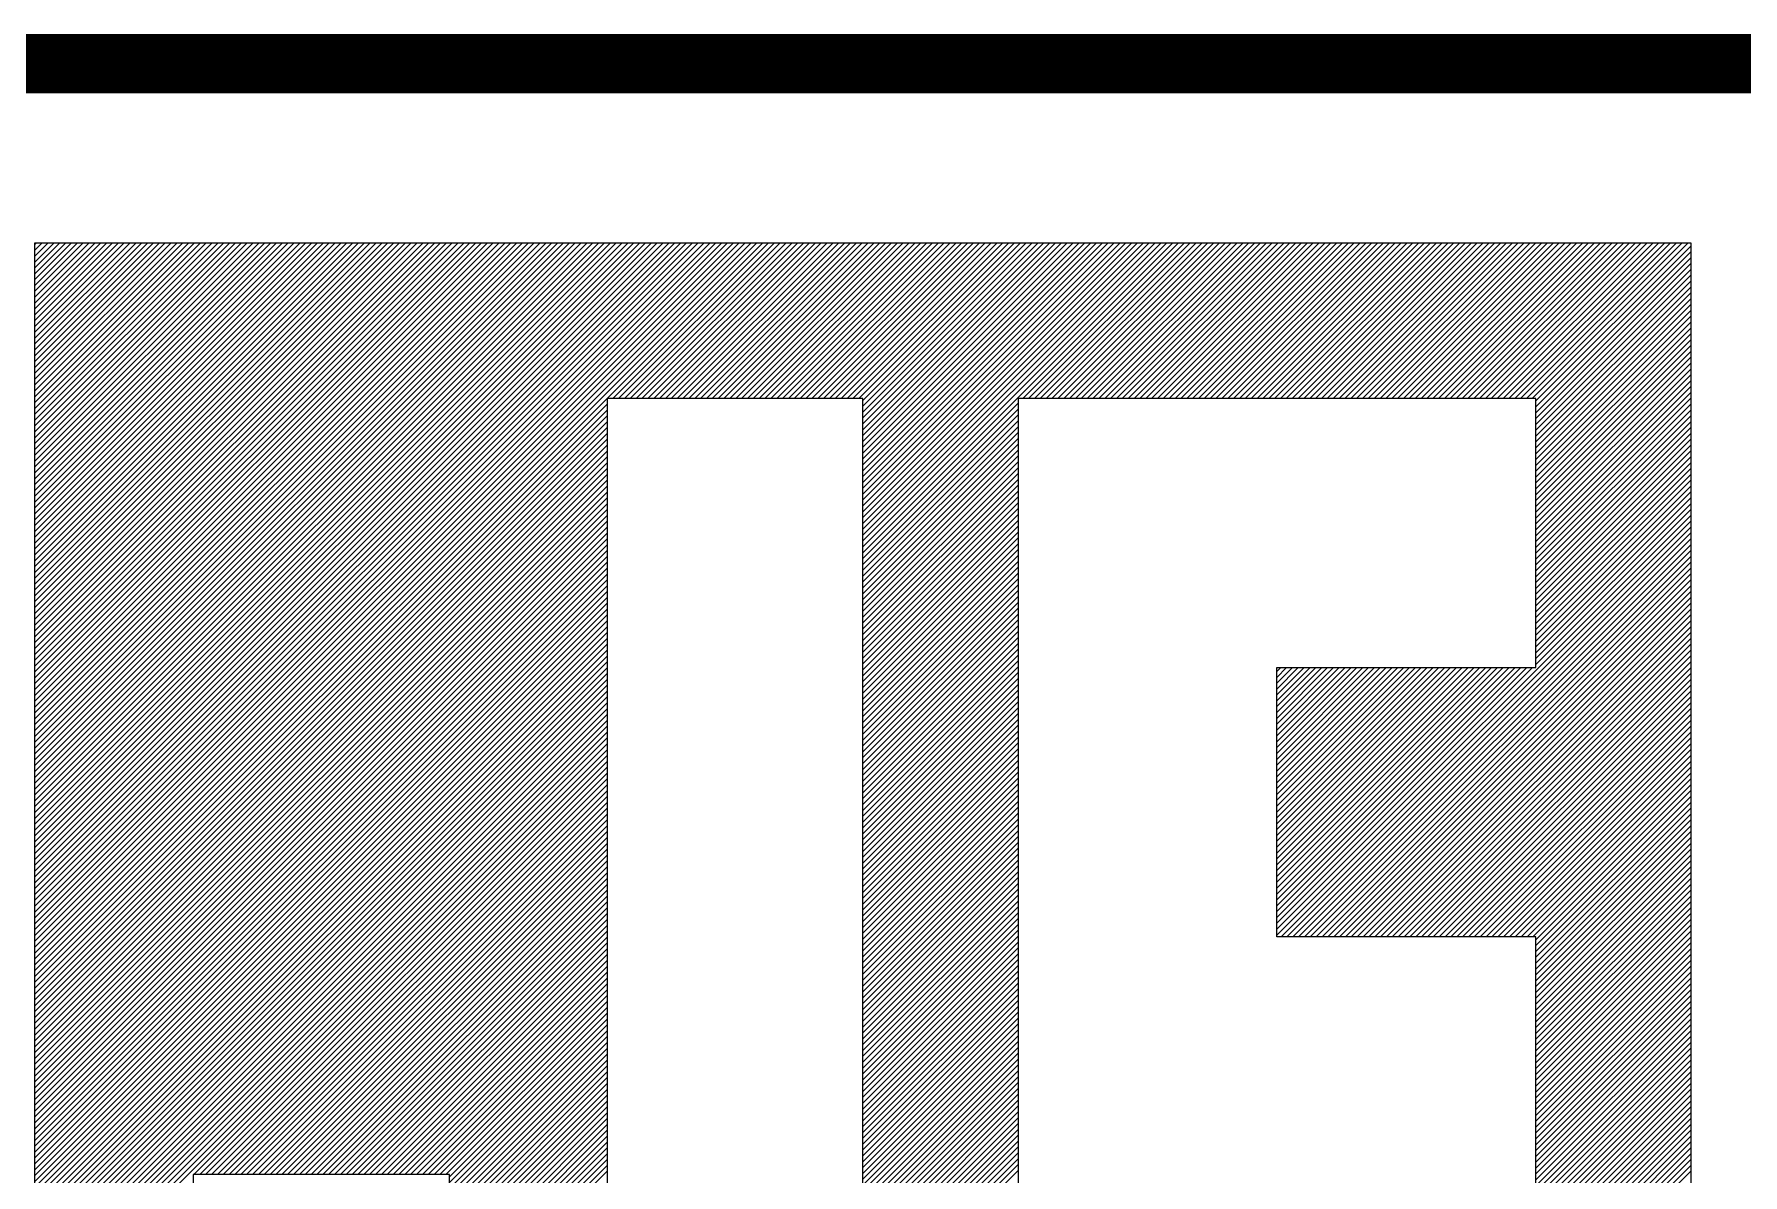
# Model space of a CAD drawing. Header units: inches. Extents: x 0 to 36, y 0 to 24.
# Drawn here: x 29.664 to 30.53, y 3.187 to 3.765 of the extents above; entities that cross this region are included whole.
import ezdxf

# ---------------------------------------------------------------- set-up
doc = ezdxf.new("R2010")
doc.units = ezdxf.units.IN
doc.header["$MEASUREMENT"] = 0
doc.layers.get('0').update_dxf_attribs({"linetype": 'CONTINUOUS'})

msp = doc.modelspace()

# ---------------------------------------------------------------- linework, layer by layer
at = {"color": 5}
for p, q in [((30.50367, 3.6591), (29.66391, 3.6591)), ((29.66391, 3.29006), (30.03294, 3.6591)), ((29.66391, 3.29303), (30.02997, 3.6591)), ((29.66391, 3.296), (30.027, 3.6591)), ((29.66391, 3.29897), (30.02403, 3.6591)), ((29.66391, 3.30194), (30.02107, 3.6591)), ((29.66391, 3.30491), (30.0181, 3.6591)), ((29.66391, 3.30788), (30.01513, 3.6591)), ((29.66391, 3.31085), (30.01216, 3.6591)), ((29.66391, 3.31382), (30.00919, 3.6591)), ((29.66391, 3.31678), (30.00622, 3.6591)), ((29.66391, 3.31975), (30.00325, 3.6591)), ((29.66391, 3.32272), (30.00028, 3.6591)), ((29.66391, 3.32569), (29.99731, 3.6591)), ((29.66391, 3.32866), (29.99434, 3.6591)), ((29.66391, 3.33163), (29.99138, 3.6591)), ((29.66391, 3.3346), (29.98841, 3.6591)), ((29.66391, 3.33757), (29.98544, 3.6591)), ((29.66391, 3.34054), (29.98247, 3.6591)), ((29.66391, 3.34351), (29.9795, 3.6591)), ((29.66391, 3.34647), (29.97653, 3.6591)), ((29.66391, 3.34944), (29.97356, 3.6591)), ((29.66391, 3.35241), (29.97059, 3.6591)), ((29.66391, 3.35538), (29.96762, 3.6591)), ((29.66391, 3.35835), (29.96465, 3.6591)), ((29.66391, 3.36132), (29.96169, 3.6591)), ((29.66391, 3.36429), (29.95872, 3.6591)), ((29.66391, 3.37616), (29.94684, 3.6591)), ((29.66391, 3.37913), (29.94387, 3.6591)), ((29.66391, 3.3821), (29.9409, 3.6591)), ((29.66391, 3.38507), (29.93793, 3.6591)), ((29.66391, 3.38804), (29.93496, 3.6591)), ((29.66391, 3.39101), (29.932, 3.6591)), ((29.66391, 3.39398), (29.92903, 3.6591)), ((29.66391, 3.39695), (29.92606, 3.6591)), ((29.66391, 3.39992), (29.92309, 3.6591)), ((29.66391, 3.40289), (29.92012, 3.6591)), ((29.66391, 3.40585), (29.91715, 3.6591)), ((29.66391, 3.40882), (29.91418, 3.6591)), ((29.66391, 3.41179), (29.91121, 3.6591)), ((29.66391, 3.41476), (29.90824, 3.6591)), ((29.66391, 3.41773), (29.90527, 3.6591)), ((29.66391, 3.4207), (29.90231, 3.6591)), ((29.66391, 3.42367), (29.89934, 3.6591)), ((29.66391, 3.42664), (29.89637, 3.6591)), ((29.66391, 3.42961), (29.8934, 3.6591)), ((29.66391, 3.43258), (29.89043, 3.6591)), ((29.66391, 3.43554), (29.88746, 3.6591)), ((29.66391, 3.43851), (29.88449, 3.6591)), ((29.66391, 3.44148), (29.88152, 3.6591)), ((29.66391, 3.44445), (29.87855, 3.6591)), ((29.66391, 3.44742), (29.87558, 3.6591)), ((29.66391, 3.45039), (29.87262, 3.6591)), ((29.66391, 3.45336), (29.86965, 3.6591)), ((29.66391, 3.45633), (29.86668, 3.6591)), ((29.66391, 3.4593), (29.86371, 3.6591)), ((29.66391, 3.46227), (29.86074, 3.6591)), ((29.66391, 3.46523), (29.85777, 3.6591)), ((29.66391, 3.4682), (29.8548, 3.6591)), ((29.66391, 3.47117), (29.85183, 3.6591)), ((29.66391, 3.47414), (29.84886, 3.6591)), ((29.66391, 3.47711), (29.84589, 3.6591)), ((29.66391, 3.48008), (29.84293, 3.6591)), ((29.66391, 3.48305), (29.83996, 3.6591)), ((29.66391, 3.48602), (29.83699, 3.6591)), ((29.66391, 3.48899), (29.83402, 3.6591)), ((29.66391, 3.49196), (29.83105, 3.6591)), ((29.66391, 3.49492), (29.82808, 3.6591)), ((29.66391, 3.49789), (29.82511, 3.6591)), ((29.66391, 3.50086), (29.82214, 3.6591)), ((29.66391, 3.50383), (29.81917, 3.6591)), ((29.66391, 3.5068), (29.8162, 3.6591)), ((29.66391, 3.50977), (29.81324, 3.6591)), ((29.66391, 3.51274), (29.81027, 3.6591)), ((29.66391, 3.51571), (29.8073, 3.6591)), ((29.66391, 3.51868), (29.80433, 3.6591)), ((29.66391, 3.52165), (29.80136, 3.6591)), ((29.66391, 3.52461), (29.79839, 3.6591)), ((29.66391, 3.52758), (29.79542, 3.6591)), ((29.66391, 3.53055), (29.79245, 3.6591)), ((29.66391, 3.53352), (29.78948, 3.6591)), ((29.66391, 3.53649), (29.78651, 3.6591)), ((29.66391, 3.53946), (29.78355, 3.6591)), ((29.66391, 3.54243), (29.78058, 3.6591)), ((29.66391, 3.5454), (29.77761, 3.6591)), ((29.66391, 3.54837), (29.77464, 3.6591)), ((29.66391, 3.55134), (29.77167, 3.6591)), ((29.66391, 3.5543), (29.7687, 3.6591)), ((29.66391, 3.55727), (29.76573, 3.6591)), ((29.66391, 3.56024), (29.76276, 3.6591)), ((29.66391, 3.56321), (29.75979, 3.6591)), ((29.66391, 3.56618), (29.75682, 3.6591)), ((29.66391, 3.56915), (29.75386, 3.6591)), ((29.66391, 3.57212), (29.75089, 3.6591)), ((29.66391, 3.57509), (29.74792, 3.6591)), ((29.66391, 3.57806), (29.74495, 3.6591)), ((29.66391, 3.58103), (29.74198, 3.6591)), ((29.66391, 3.58399), (29.73901, 3.6591)), ((29.66391, 3.58696), (29.73604, 3.6591)), ((29.66391, 3.58993), (29.73307, 3.6591)), ((29.66391, 3.5929), (29.7301, 3.6591)), ((29.66391, 3.59587), (29.72713, 3.6591)), ((29.66391, 3.59884), (29.72417, 3.6591)), ((29.66391, 3.60181), (29.7212, 3.6591)), ((29.66391, 3.60478), (29.71823, 3.6591)), ((29.66391, 3.60775), (29.71526, 3.6591)), ((29.66391, 3.61072), (29.71229, 3.6591)), ((29.66391, 3.61368), (29.70932, 3.6591)), ((29.66391, 3.61665), (29.70635, 3.6591)), ((29.66391, 3.61962), (29.70338, 3.6591)), ((29.66391, 3.62259), (29.70041, 3.6591)), ((29.66391, 3.62556), (29.69744, 3.6591)), ((29.66391, 3.62853), (29.69448, 3.6591)), ((29.66391, 3.6315), (29.69151, 3.6591)), ((29.66391, 3.63447), (29.68854, 3.6591)), ((29.66391, 3.63744), (29.68557, 3.6591)), ((29.66391, 3.6404), (29.6826, 3.6591)), ((29.66391, 3.64337), (29.67963, 3.6591)), ((29.66391, 3.64634), (29.67666, 3.6591)), ((29.66391, 3.64931), (29.67369, 3.6591)), ((29.66391, 3.65228), (29.67072, 3.6591)), ((29.66391, 3.65525), (29.66775, 3.6591)), ((29.66391, 3.65822), (29.66479, 3.6591)), ((29.66391, 3.36726), (29.95575, 3.6591)), ((29.66391, 3.37023), (29.95278, 3.6591)), ((29.66391, 3.3732), (29.94981, 3.6591)), ((29.66391, 3.6591), (29.66391, 2.81934)), ((29.95706, 3.58024), (30.03591, 3.6591)), ((29.96003, 3.58024), (30.03888, 3.6591)), ((29.96299, 3.58024), (30.04185, 3.6591)), ((29.96596, 3.58024), (30.04482, 3.6591)), ((29.96893, 3.58024), (30.04779, 3.6591)), ((29.9719, 3.58024), (30.05075, 3.6591)), ((29.97487, 3.58024), (30.05372, 3.6591)), ((29.97784, 3.58024), (30.05669, 3.6591)), ((29.98081, 3.58024), (30.05966, 3.6591)), ((29.98378, 3.58024), (30.06263, 3.6591)), ((29.98675, 3.58024), (30.0656, 3.6591)), ((29.98972, 3.58024), (30.06857, 3.6591)), ((29.99268, 3.58024), (30.07154, 3.6591)), ((29.99565, 3.58024), (30.07451, 3.6591)), ((29.99862, 3.58024), (30.07748, 3.6591)), ((30.00159, 3.58024), (30.08044, 3.6591)), ((30.00456, 3.58024), (30.08341, 3.6591)), ((30.00753, 3.58024), (30.08638, 3.6591)), ((30.0105, 3.58024), (30.08935, 3.6591)), ((30.01347, 3.58024), (30.09232, 3.6591)), ((30.01644, 3.58024), (30.09529, 3.6591)), ((30.01941, 3.58024), (30.09826, 3.6591)), ((30.02237, 3.58024), (30.10123, 3.6591)), ((30.02534, 3.58024), (30.1042, 3.6591)), ((30.02831, 3.58024), (30.10717, 3.6591)), ((30.03128, 3.58024), (30.11013, 3.6591)), ((30.03425, 3.58024), (30.1131, 3.6591)), ((30.03722, 3.58024), (30.11607, 3.6591)), ((30.04019, 3.58024), (30.11904, 3.6591)), ((30.04316, 3.58024), (30.12201, 3.6591)), ((30.04613, 3.58024), (30.12498, 3.6591)), ((30.0491, 3.58024), (30.12795, 3.6591)), ((30.05206, 3.58024), (30.13092, 3.6591)), ((30.05503, 3.58024), (30.13389, 3.6591)), ((30.058, 3.58024), (30.13686, 3.6591)), ((30.06097, 3.58024), (30.13982, 3.6591)), ((30.06394, 3.58024), (30.14279, 3.6591)), ((30.06691, 3.58024), (30.14576, 3.6591)), ((30.06988, 3.58024), (30.14873, 3.6591)), ((30.07285, 3.58024), (30.1517, 3.6591)), ((30.07582, 3.58024), (30.15467, 3.6591)), ((30.07879, 3.58024), (30.15764, 3.6591)), ((30.08175, 3.58024), (30.16061, 3.6591)), ((30.08379, 3.50211), (30.24077, 3.6591)), ((30.08379, 3.50508), (30.2378, 3.6591)), ((30.08379, 3.50805), (30.23483, 3.6591)), ((30.08379, 3.51102), (30.23186, 3.6591)), ((30.08379, 3.51399), (30.22889, 3.6591)), ((30.08379, 3.51696), (30.22593, 3.6591)), ((30.08379, 3.51993), (30.22296, 3.6591)), ((30.08379, 3.5229), (30.21999, 3.6591)), ((30.08379, 3.52587), (30.21702, 3.6591)), ((30.08379, 3.52883), (30.21405, 3.6591)), ((30.08379, 3.5318), (30.21108, 3.6591)), ((30.08379, 3.53477), (30.20811, 3.6591)), ((30.08379, 3.53774), (30.20514, 3.6591)), ((30.08379, 3.54071), (30.20217, 3.6591)), ((30.08379, 3.54368), (30.1992, 3.6591)), ((30.08379, 3.54665), (30.19624, 3.6591)), ((30.08379, 3.54962), (30.19327, 3.6591)), ((30.08379, 3.55259), (30.1903, 3.6591)), ((30.08379, 3.55556), (30.18733, 3.6591)), ((30.08379, 3.55852), (30.18436, 3.6591)), ((30.08379, 3.56149), (30.18139, 3.6591)), ((30.08379, 3.56446), (30.17842, 3.6591)), ((30.08379, 3.56743), (30.17545, 3.6591)), ((30.08379, 3.5704), (30.17248, 3.6591)), ((30.08379, 3.57337), (30.16951, 3.6591)), ((30.08379, 3.57634), (30.16655, 3.6591)), ((30.08379, 3.57931), (30.16358, 3.6591)), ((30.16489, 3.58024), (30.24374, 3.6591)), ((30.16786, 3.58024), (30.24671, 3.6591)), ((30.17082, 3.58024), (30.24968, 3.6591)), ((30.17379, 3.58024), (30.25265, 3.6591)), ((30.17676, 3.58024), (30.25562, 3.6591)), ((30.17973, 3.58024), (30.25858, 3.6591)), ((30.1827, 3.58024), (30.26155, 3.6591)), ((30.18567, 3.58024), (30.26452, 3.6591)), ((30.18864, 3.58024), (30.26749, 3.6591)), ((30.19161, 3.58024), (30.27046, 3.6591)), ((30.19458, 3.58024), (30.27343, 3.6591)), ((30.19755, 3.58024), (30.2764, 3.6591)), ((30.20051, 3.58024), (30.27937, 3.6591)), ((30.20348, 3.58024), (30.28234, 3.6591)), ((30.20645, 3.58024), (30.28531, 3.6591)), ((30.20942, 3.58024), (30.28827, 3.6591)), ((30.21239, 3.58024), (30.29124, 3.6591)), ((30.21536, 3.58024), (30.29421, 3.6591)), ((30.21833, 3.58024), (30.29718, 3.6591)), ((30.2213, 3.58024), (30.30015, 3.6591)), ((30.22427, 3.58024), (30.30312, 3.6591)), ((30.22724, 3.58024), (30.30609, 3.6591)), ((30.2302, 3.58024), (30.30906, 3.6591)), ((30.23317, 3.58024), (30.31203, 3.6591)), ((30.23614, 3.58024), (30.315, 3.6591)), ((30.23911, 3.58024), (30.31796, 3.6591)), ((30.24208, 3.58024), (30.32093, 3.6591)), ((30.24505, 3.58024), (30.3239, 3.6591)), ((30.24802, 3.58024), (30.32687, 3.6591)), ((30.25099, 3.58024), (30.32984, 3.6591)), ((30.25396, 3.58024), (30.33281, 3.6591)), ((30.25693, 3.58024), (30.33578, 3.6591)), ((30.25989, 3.58024), (30.33875, 3.6591)), ((30.26286, 3.58024), (30.34172, 3.6591)), ((30.26583, 3.58024), (30.34469, 3.6591)), ((30.2688, 3.58024), (30.34765, 3.6591)), ((30.27177, 3.58024), (30.35062, 3.6591)), ((30.27474, 3.58024), (30.35359, 3.6591)), ((30.27771, 3.58024), (30.35656, 3.6591)), ((30.28068, 3.58024), (30.35953, 3.6591)), ((30.28365, 3.58024), (30.3625, 3.6591)), ((30.28662, 3.58024), (30.36547, 3.6591)), ((30.28958, 3.58024), (30.36844, 3.6591)), ((30.29255, 3.58024), (30.37141, 3.6591)), ((30.29552, 3.58024), (30.37438, 3.6591)), ((30.29849, 3.58024), (30.37734, 3.6591)), ((30.30146, 3.58024), (30.38031, 3.6591)), ((30.30443, 3.58024), (30.38328, 3.6591)), ((30.3074, 3.58024), (30.38625, 3.6591)), ((30.31037, 3.58024), (30.38922, 3.6591)), ((30.31334, 3.58024), (30.39219, 3.6591)), ((30.31631, 3.58024), (30.39516, 3.6591)), ((30.31927, 3.58024), (30.39813, 3.6591)), ((30.32224, 3.58024), (30.4011, 3.6591)), ((30.32521, 3.58024), (30.40407, 3.6591)), ((30.32818, 3.58024), (30.40703, 3.6591)), ((30.33115, 3.58024), (30.41, 3.6591)), ((30.33412, 3.58024), (30.41297, 3.6591)), ((30.33709, 3.58024), (30.41594, 3.6591)), ((30.34006, 3.58024), (30.41891, 3.6591)), ((30.34303, 3.58024), (30.42188, 3.6591)), ((30.346, 3.58024), (30.42485, 3.6591)), ((30.34896, 3.58024), (30.42782, 3.6591)), ((30.35193, 3.58024), (30.43079, 3.6591)), ((30.3549, 3.58024), (30.43376, 3.6591)), ((30.35787, 3.58024), (30.43672, 3.6591)), ((30.36084, 3.58024), (30.43969, 3.6591)), ((30.36381, 3.58024), (30.44266, 3.6591)), ((30.36678, 3.58024), (30.44563, 3.6591)), ((30.36975, 3.58024), (30.4486, 3.6591)), ((30.37272, 3.58024), (30.45157, 3.6591)), ((30.37569, 3.58024), (30.45454, 3.6591)), ((30.37865, 3.58024), (30.45751, 3.6591)), ((30.38162, 3.58024), (30.46048, 3.6591)), ((30.38459, 3.58024), (30.46345, 3.6591)), ((30.38756, 3.58024), (30.46641, 3.6591)), ((30.39053, 3.58024), (30.46938, 3.6591)), ((30.3935, 3.58024), (30.47235, 3.6591)), ((30.39647, 3.58024), (30.47532, 3.6591)), ((30.39944, 3.58024), (30.47829, 3.6591)), ((30.40241, 3.58024), (30.48126, 3.6591)), ((30.40538, 3.58024), (30.48423, 3.6591)), ((30.40834, 3.58024), (30.4872, 3.6591)), ((30.41131, 3.58024), (30.49017, 3.6591)), ((30.41428, 3.58024), (30.49314, 3.6591)), ((30.41725, 3.58024), (30.4961, 3.6591)), ((30.42022, 3.58024), (30.49907, 3.6591)), ((30.42319, 3.58024), (30.50204, 3.6591)), ((30.42494, 3.57902), (30.50367, 3.65775)), ((30.50367, 2.81934), (30.50367, 3.6591)), ((30.42494, 3.57606), (30.50367, 3.65478)), ((30.42494, 3.57309), (30.50367, 3.65181)), ((30.42494, 3.57012), (30.50367, 3.64884)), ((30.42494, 3.56715), (30.50367, 3.64588)), ((30.42494, 3.56418), (30.50367, 3.64291)), ((30.42494, 3.56121), (30.50367, 3.63994)), ((30.42494, 3.55824), (30.50367, 3.63697)), ((30.42494, 3.55527), (30.50367, 3.634)), ((30.42494, 3.5523), (30.50367, 3.63103)), ((30.42494, 3.54933), (30.50367, 3.62806)), ((30.42494, 3.54637), (30.50367, 3.62509)), ((30.42494, 3.5434), (30.50367, 3.62212)), ((30.42494, 3.54043), (30.50367, 3.61916)), ((30.42494, 3.53746), (30.50367, 3.61619)), ((30.42494, 3.53449), (30.50367, 3.61322)), ((30.42494, 3.53152), (30.50367, 3.61025)), ((30.42494, 3.52855), (30.50367, 3.60728)), ((30.42494, 3.52558), (30.50367, 3.60431)), ((30.42494, 3.52261), (30.50367, 3.60134)), ((30.42494, 3.51964), (30.50367, 3.59837)), ((30.42494, 3.51668), (30.50367, 3.5954)), ((30.42494, 3.51371), (30.50367, 3.59243)), ((30.42494, 3.51074), (30.50367, 3.58947)), ((30.42494, 3.50777), (30.50367, 3.5865)), ((29.66391, 3.28709), (29.95422, 3.5774)), ((29.95422, 3.58024), (29.95422, 3.05691)), ((30.08379, 3.58024), (29.95422, 3.58024)), ((30.08379, 3.05691), (30.08379, 3.58024)), ((30.08379, 3.49914), (30.16251, 3.57787)), ((30.16251, 3.58024), (30.16251, 2.89819)), ((30.42494, 3.58024), (30.16251, 3.58024)), ((30.42494, 3.5048), (30.50367, 3.58353)), ((30.42494, 3.50183), (30.50367, 3.58056)), ((30.42494, 3.44382), (30.42494, 3.58024)), ((30.42494, 3.49886), (30.50367, 3.57759)), ((29.66391, 3.28413), (29.95422, 3.57443)), ((29.66391, 3.28116), (29.95422, 3.57146)), ((29.66391, 3.27819), (29.95422, 3.56849)), ((30.08379, 3.49618), (30.16251, 3.5749)), ((30.08379, 3.49321), (30.16251, 3.57193)), ((30.08379, 3.49024), (30.16251, 3.56896)), ((30.42494, 3.49589), (30.50367, 3.57462)), ((30.42494, 3.49292), (30.50367, 3.57165)), ((30.42494, 3.48995), (30.50367, 3.56868)), ((29.66391, 3.27522), (29.95422, 3.56553)), ((29.66391, 3.27225), (29.95422, 3.56256)), ((30.08379, 3.48727), (30.16251, 3.566)), ((30.08379, 3.4843), (30.16251, 3.56303)), ((30.08379, 3.48133), (30.16251, 3.56006)), ((30.42494, 3.48699), (30.50367, 3.56571)), ((30.42494, 3.48402), (30.50367, 3.56274)), ((30.42494, 3.48105), (30.50367, 3.55978)), ((29.66391, 3.26928), (29.95422, 3.55959)), ((29.66391, 3.26631), (29.95422, 3.55662)), ((29.66391, 3.26334), (29.95422, 3.55365)), ((30.08379, 3.47836), (30.16251, 3.55709)), ((30.08379, 3.47539), (30.16251, 3.55412)), ((30.08379, 3.47242), (30.16251, 3.55115)), ((30.42494, 3.47808), (30.50367, 3.55681)), ((30.42494, 3.47511), (30.50367, 3.55384)), ((29.66391, 3.26037), (29.95422, 3.55068)), ((29.66391, 3.2574), (29.95422, 3.54771)), ((29.66391, 3.25444), (29.95422, 3.54474)), ((30.08379, 3.46945), (30.16251, 3.54818)), ((30.08379, 3.46649), (30.16251, 3.54521)), ((30.42494, 3.47214), (30.50367, 3.55087)), ((30.42494, 3.46917), (30.50367, 3.5479)), ((30.42494, 3.4662), (30.50367, 3.54493)), ((29.66391, 3.25147), (29.95422, 3.54177)), ((29.66391, 3.2485), (29.95422, 3.5388)), ((29.66391, 3.24553), (29.95422, 3.53584)), ((30.08379, 3.46352), (30.16251, 3.54224)), ((30.08379, 3.46055), (30.16251, 3.53927)), ((30.08379, 3.45758), (30.16251, 3.53631)), ((30.42494, 3.46323), (30.50367, 3.54196)), ((30.42494, 3.46026), (30.50367, 3.53899)), ((30.42494, 3.4573), (30.50367, 3.53602)), ((29.66391, 3.24256), (29.95422, 3.53287)), ((29.66391, 3.23959), (29.95422, 3.5299)), ((29.66391, 3.23662), (29.95422, 3.52693)), ((30.08379, 3.45461), (30.16251, 3.53334)), ((30.08379, 3.45164), (30.16251, 3.53037)), ((30.08379, 3.44867), (30.16251, 3.5274)), ((30.42494, 3.45433), (30.50367, 3.53305)), ((30.42494, 3.45136), (30.50367, 3.53009)), ((30.42494, 3.44839), (30.50367, 3.52712)), ((29.66391, 3.23365), (29.95422, 3.52396)), ((29.66391, 3.23068), (29.95422, 3.52099)), ((29.66391, 3.22771), (29.95422, 3.51802)), ((30.08379, 3.4457), (30.16251, 3.52443)), ((30.08379, 3.44273), (30.16251, 3.52146)), ((30.08379, 3.43976), (30.16251, 3.51849)), ((30.29373, 3.31124), (30.50367, 3.52118)), ((30.29373, 3.30827), (30.50367, 3.51821)), ((30.42494, 3.44542), (30.50367, 3.52415)), ((29.66391, 3.22475), (29.95422, 3.51505)), ((29.66391, 3.22178), (29.95422, 3.51208)), ((29.66391, 3.21881), (29.95422, 3.50911)), ((30.08379, 3.4368), (30.16251, 3.51552)), ((30.08379, 3.43383), (30.16251, 3.51255)), ((30.08379, 3.43086), (30.16251, 3.50958)), ((30.29582, 3.3074), (30.50367, 3.51524)), ((30.29879, 3.3074), (30.50367, 3.51227)), ((30.30176, 3.3074), (30.50367, 3.5093)), ((29.66391, 3.21584), (29.95422, 3.50615)), ((29.66391, 3.21287), (29.95422, 3.50318)), ((29.66391, 3.2099), (29.95422, 3.50021)), ((30.08379, 3.42789), (30.16251, 3.50662)), ((30.08379, 3.42492), (30.16251, 3.50365)), ((30.08379, 3.42195), (30.16251, 3.50068)), ((30.30473, 3.3074), (30.50367, 3.50633)), ((30.3077, 3.3074), (30.50367, 3.50336)), ((30.31067, 3.3074), (30.50367, 3.5004)), ((29.66391, 3.20693), (29.95422, 3.49724)), ((29.66391, 3.20396), (29.95422, 3.49427)), ((29.66391, 3.20099), (29.95422, 3.4913)), ((30.08379, 3.41898), (30.16251, 3.49771)), ((30.08379, 3.41601), (30.16251, 3.49474)), ((30.08379, 3.41304), (30.16251, 3.49177)), ((30.31364, 3.3074), (30.50367, 3.49743)), ((30.31661, 3.3074), (30.50367, 3.49446)), ((30.31958, 3.3074), (30.50367, 3.49149)), ((29.66391, 3.19802), (29.95422, 3.48833)), ((29.66391, 3.19506), (29.95422, 3.48536)), ((29.66391, 3.19209), (29.95422, 3.48239)), ((30.08379, 3.41007), (30.16251, 3.4888)), ((30.08379, 3.40711), (30.16251, 3.48583)), ((30.08379, 3.40414), (30.16251, 3.48286)), ((30.32254, 3.3074), (30.50367, 3.48852)), ((30.32551, 3.3074), (30.50367, 3.48555)), ((30.32848, 3.3074), (30.50367, 3.48258)), ((29.66391, 3.18912), (29.95422, 3.47942)), ((29.66391, 3.18615), (29.95422, 3.47646)), ((29.66391, 3.18318), (29.95422, 3.47349)), ((30.08379, 3.40117), (30.16251, 3.47989)), ((30.08379, 3.3982), (30.16251, 3.47693)), ((30.08379, 3.39523), (30.16251, 3.47396)), ((30.33145, 3.3074), (30.50367, 3.47961)), ((30.33442, 3.3074), (30.50367, 3.47664)), ((30.33739, 3.3074), (30.50367, 3.47367)), ((29.66391, 3.18021), (29.95422, 3.47052)), ((29.66391, 3.17724), (29.95422, 3.46755)), ((29.66391, 3.17427), (29.95422, 3.46458)), ((30.08379, 3.39226), (30.16251, 3.47099)), ((30.08379, 3.38929), (30.16251, 3.46802)), ((30.08379, 3.38632), (30.16251, 3.46505)), ((30.34036, 3.3074), (30.50367, 3.47071)), ((30.34333, 3.3074), (30.50367, 3.46774)), ((30.3463, 3.3074), (30.50367, 3.46477)), ((29.66391, 3.1713), (29.95422, 3.46161)), ((29.66391, 3.16833), (29.95422, 3.45864)), ((30.08379, 3.38335), (30.16251, 3.46208)), ((30.08379, 3.38038), (30.16251, 3.45911)), ((30.08379, 3.37742), (30.16251, 3.45614)), ((30.34927, 3.3074), (30.50367, 3.4618)), ((30.35223, 3.3074), (30.50367, 3.45883)), ((30.3552, 3.3074), (30.50367, 3.45586)), ((29.66391, 3.16537), (29.95422, 3.45567)), ((29.66391, 3.1624), (29.95422, 3.4527)), ((29.66391, 3.15943), (29.95422, 3.44973)), ((30.08379, 3.37445), (30.16251, 3.45317)), ((30.08379, 3.37148), (30.16251, 3.4502)), ((30.08379, 3.36851), (30.16251, 3.44724)), ((30.35817, 3.3074), (30.50367, 3.45289)), ((30.36114, 3.3074), (30.50367, 3.44992)), ((29.66391, 3.15646), (29.95422, 3.44677)), ((29.66391, 3.15349), (29.95422, 3.4438)), ((29.66391, 3.15052), (29.95422, 3.44083)), ((30.08379, 3.36554), (30.16251, 3.44427)), ((30.08379, 3.36257), (30.16251, 3.4413)), ((30.29373, 3.3074), (30.29373, 3.44382)), ((30.29373, 3.31421), (30.42334, 3.44382)), ((30.29373, 3.31718), (30.42037, 3.44382)), ((30.29373, 3.32015), (30.4174, 3.44382)), ((30.29373, 3.32311), (30.41443, 3.44382)), ((30.29373, 3.32608), (30.41146, 3.44382)), ((30.29373, 3.32905), (30.40849, 3.44382)), ((30.29373, 3.33202), (30.40552, 3.44382)), ((30.29373, 3.33499), (30.40255, 3.44382)), ((30.29373, 3.33796), (30.39958, 3.44382)), ((30.29373, 3.34093), (30.39661, 3.44382)), ((30.29373, 3.3439), (30.39365, 3.44382)), ((30.29373, 3.34687), (30.39068, 3.44382)), ((30.29373, 3.34984), (30.38771, 3.44382)), ((30.29373, 3.3528), (30.38474, 3.44382)), ((30.29373, 3.35577), (30.38177, 3.44382)), ((30.29373, 3.35874), (30.3788, 3.44382)), ((30.29373, 3.36171), (30.37583, 3.44382)), ((30.29373, 3.36468), (30.37286, 3.44382)), ((30.29373, 3.36765), (30.36989, 3.44382)), ((30.29373, 3.37062), (30.36692, 3.44382)), ((30.29373, 3.37359), (30.36396, 3.44382)), ((30.29373, 3.37656), (30.36099, 3.44382)), ((30.29373, 3.37953), (30.35802, 3.44382)), ((30.29373, 3.38249), (30.35505, 3.44382)), ((30.29373, 3.38546), (30.35208, 3.44382)), ((30.29373, 3.38843), (30.34911, 3.44382)), ((30.29373, 3.3914), (30.34614, 3.44382)), ((30.29373, 3.39437), (30.34317, 3.44382)), ((30.29373, 3.39734), (30.3402, 3.44382)), ((30.29373, 3.40031), (30.33723, 3.44382)), ((30.29373, 3.40328), (30.33427, 3.44382)), ((30.29373, 3.40625), (30.3313, 3.44382)), ((30.29373, 3.40922), (30.32833, 3.44382)), ((30.29373, 3.41218), (30.32536, 3.44382)), ((30.29373, 3.44382), (30.42494, 3.44382)), ((30.29373, 3.41515), (30.32239, 3.44382)), ((30.29373, 3.41812), (30.31942, 3.44382)), ((30.29373, 3.42109), (30.31645, 3.44382)), ((30.29373, 3.42406), (30.31348, 3.44382)), ((30.29373, 3.42703), (30.31051, 3.44382)), ((30.29373, 3.43), (30.30754, 3.44382)), ((30.29373, 3.43297), (30.30458, 3.44382)), ((30.29373, 3.43594), (30.30161, 3.44382)), ((30.29373, 3.43891), (30.29864, 3.44382)), ((30.29373, 3.44187), (30.29567, 3.44382)), ((30.36411, 3.3074), (30.50367, 3.44695)), ((30.36708, 3.3074), (30.50367, 3.44398)), ((30.37005, 3.3074), (30.50367, 3.44102)), ((29.66391, 3.14755), (29.95422, 3.43786)), ((29.66391, 3.14458), (29.95422, 3.43489)), ((29.66391, 3.14161), (29.95422, 3.43192)), ((30.08379, 3.3596), (30.16251, 3.43833)), ((30.08379, 3.35663), (30.16251, 3.43536)), ((30.08379, 3.35366), (30.16251, 3.43239)), ((30.37302, 3.3074), (30.50367, 3.43805)), ((30.37599, 3.3074), (30.50367, 3.43508)), ((30.37896, 3.3074), (30.50367, 3.43211)), ((29.66391, 3.13864), (29.95422, 3.42895)), ((29.66391, 3.13568), (29.95422, 3.42598)), ((29.66391, 3.13271), (29.95422, 3.42301)), ((30.08379, 3.35069), (30.16251, 3.42942)), ((30.08379, 3.34773), (30.16251, 3.42645)), ((30.08379, 3.34476), (30.16251, 3.42348)), ((30.38192, 3.3074), (30.50367, 3.42914)), ((30.38489, 3.3074), (30.50367, 3.42617)), ((30.38786, 3.3074), (30.50367, 3.4232)), ((29.66391, 3.12974), (29.95422, 3.42005)), ((29.66391, 3.12677), (29.95422, 3.41708)), ((29.66391, 3.1238), (29.95422, 3.41411)), ((30.08379, 3.34179), (30.16251, 3.42051)), ((30.08379, 3.33882), (30.16251, 3.41755)), ((30.08379, 3.33585), (30.16251, 3.41458)), ((30.39083, 3.3074), (30.50367, 3.42023)), ((30.3938, 3.3074), (30.50367, 3.41726)), ((30.39677, 3.3074), (30.50367, 3.41429)), ((29.66391, 3.12083), (29.95422, 3.41114)), ((29.66391, 3.11786), (29.95422, 3.40817)), ((29.66391, 3.11489), (29.95422, 3.4052)), ((30.08379, 3.33288), (30.16251, 3.41161)), ((30.08379, 3.32991), (30.16251, 3.40864)), ((30.08379, 3.32694), (30.16251, 3.40567)), ((30.39974, 3.3074), (30.50367, 3.41133)), ((30.40271, 3.3074), (30.50367, 3.40836)), ((30.40568, 3.3074), (30.50367, 3.40539)), ((29.66391, 3.11192), (29.95422, 3.40223)), ((29.66391, 3.10895), (29.95422, 3.39926)), ((29.74478, 3.18686), (29.95422, 3.39629)), ((30.08379, 3.32397), (30.16251, 3.4027)), ((30.08379, 3.321), (30.16251, 3.39973)), ((30.08379, 3.31804), (30.16251, 3.39676)), ((30.40865, 3.3074), (30.50367, 3.40242)), ((30.41161, 3.3074), (30.50367, 3.39945)), ((30.41458, 3.3074), (30.50367, 3.39648)), ((29.74775, 3.18686), (29.95422, 3.39332)), ((29.75072, 3.18686), (29.95422, 3.39036)), ((29.75369, 3.18686), (29.95422, 3.38739)), ((30.08379, 3.31507), (30.16251, 3.39379)), ((30.08379, 3.3121), (30.16251, 3.39082)), ((30.08379, 3.30913), (30.16251, 3.38786)), ((30.41755, 3.3074), (30.50367, 3.39351)), ((30.42052, 3.3074), (30.50367, 3.39054)), ((30.42349, 3.3074), (30.50367, 3.38757)), ((29.75666, 3.18686), (29.95422, 3.38442)), ((29.75963, 3.18686), (29.95422, 3.38145)), ((29.76259, 3.18686), (29.95422, 3.37848)), ((30.08379, 3.30616), (30.16251, 3.38489)), ((30.08379, 3.30319), (30.16251, 3.38192)), ((30.08379, 3.30022), (30.16251, 3.37895)), ((30.42494, 3.30588), (30.50367, 3.3846)), ((30.42494, 3.30291), (30.50367, 3.38164)), ((30.42494, 3.29994), (30.50367, 3.37867)), ((29.76556, 3.18686), (29.95422, 3.37551)), ((29.76853, 3.18686), (29.95422, 3.37254)), ((29.7715, 3.18686), (29.95422, 3.36957)), ((30.08379, 3.29725), (30.16251, 3.37598)), ((30.08379, 3.29428), (30.16251, 3.37301)), ((30.08379, 3.29131), (30.16251, 3.37004)), ((30.42494, 3.29697), (30.50367, 3.3757)), ((30.42494, 3.294), (30.50367, 3.37273)), ((30.42494, 3.29103), (30.50367, 3.36976)), ((29.77447, 3.18686), (29.95422, 3.3666)), ((29.77744, 3.18686), (29.95422, 3.36363)), ((29.78041, 3.18686), (29.95422, 3.36067)), ((30.08379, 3.28835), (30.16251, 3.36707)), ((30.08379, 3.28538), (30.16251, 3.3641)), ((30.08379, 3.28241), (30.16251, 3.36113)), ((30.42494, 3.28806), (30.50367, 3.36679)), ((30.42494, 3.28509), (30.50367, 3.36382)), ((30.42494, 3.28212), (30.50367, 3.36085)), ((29.78338, 3.18686), (29.95422, 3.3577)), ((29.78635, 3.18686), (29.95422, 3.35473)), ((30.08379, 3.27944), (30.16251, 3.35817)), ((30.08379, 3.27647), (30.16251, 3.3552)), ((30.08379, 3.2735), (30.16251, 3.35223)), ((30.42494, 3.27916), (30.50367, 3.35788)), ((30.42494, 3.27619), (30.50367, 3.35491)), ((30.42494, 3.27322), (30.50367, 3.35195)), ((29.78932, 3.18686), (29.95422, 3.35176)), ((29.79228, 3.18686), (29.95422, 3.34879)), ((29.79525, 3.18686), (29.95422, 3.34582)), ((30.08379, 3.27053), (30.16251, 3.34926)), ((30.08379, 3.26756), (30.16251, 3.34629)), ((30.08379, 3.26459), (30.16251, 3.34332)), ((30.42494, 3.27025), (30.50367, 3.34898)), ((30.42494, 3.26728), (30.50367, 3.34601)), ((29.79822, 3.18686), (29.95422, 3.34285)), ((29.80119, 3.18686), (29.95422, 3.33988)), ((29.80416, 3.18686), (29.95422, 3.33691)), ((30.08379, 3.26162), (30.16251, 3.34035)), ((30.08379, 3.25866), (30.16251, 3.33738)), ((30.42494, 3.26431), (30.50367, 3.34304)), ((30.42494, 3.26134), (30.50367, 3.34007)), ((30.42494, 3.25837), (30.50367, 3.3371)), ((29.80713, 3.18686), (29.95422, 3.33394)), ((29.8101, 3.18686), (29.95422, 3.33098)), ((29.81307, 3.18686), (29.95422, 3.32801)), ((30.08379, 3.25569), (30.16251, 3.33441)), ((30.08379, 3.25272), (30.16251, 3.33144)), ((30.08379, 3.24975), (30.16251, 3.32848)), ((30.42494, 3.2554), (30.50367, 3.33413)), ((30.42494, 3.25244), (30.50367, 3.33116)), ((30.42494, 3.24947), (30.50367, 3.32819)), ((29.81604, 3.18686), (29.95422, 3.32504)), ((29.81901, 3.18686), (29.95422, 3.32207)), ((29.82197, 3.18686), (29.95422, 3.3191)), ((30.08379, 3.24678), (30.16251, 3.32551)), ((30.08379, 3.24381), (30.16251, 3.32254)), ((30.08379, 3.24084), (30.16251, 3.31957)), ((30.42494, 3.2465), (30.50367, 3.32522)), ((30.42494, 3.24353), (30.50367, 3.32226)), ((30.42494, 3.24056), (30.50367, 3.31929)), ((29.82494, 3.18686), (29.95422, 3.31613)), ((29.82791, 3.18686), (29.95422, 3.31316)), ((29.83088, 3.18686), (29.95422, 3.31019)), ((30.08379, 3.23787), (30.16251, 3.3166)), ((30.08379, 3.2349), (30.16251, 3.31363)), ((30.08379, 3.23193), (30.16251, 3.31066)), ((30.42494, 3.23759), (30.50367, 3.31632)), ((30.42494, 3.23462), (30.50367, 3.31335)), ((30.42494, 3.23165), (30.50367, 3.31038)), ((29.83385, 3.18686), (29.95422, 3.30722)), ((29.83682, 3.18686), (29.95422, 3.30425)), ((29.83979, 3.18686), (29.95422, 3.30129)), ((30.08379, 3.22897), (30.16251, 3.30769)), ((30.08379, 3.226), (30.16251, 3.30472)), ((30.08379, 3.22303), (30.16251, 3.30175)), ((30.42494, 3.3074), (30.29373, 3.3074)), ((30.42494, 3.22868), (30.50367, 3.30741)), ((30.42494, 3.17094), (30.42494, 3.3074)), ((30.42494, 3.22571), (30.50367, 3.30444)), ((30.42494, 3.22275), (30.50367, 3.30147)), ((29.84276, 3.18686), (29.95422, 3.29832)), ((29.84573, 3.18686), (29.95422, 3.29535)), ((29.8487, 3.18686), (29.95422, 3.29238)), ((30.08379, 3.22006), (30.16251, 3.29879)), ((30.08379, 3.21709), (30.16251, 3.29582)), ((30.08379, 3.21412), (30.16251, 3.29285)), ((30.42494, 3.21978), (30.50367, 3.2985)), ((30.42494, 3.21681), (30.50367, 3.29553)), ((30.42494, 3.21384), (30.50367, 3.29257)), ((29.85166, 3.18686), (29.95422, 3.28941)), ((29.85463, 3.18686), (29.95422, 3.28644)), ((29.8576, 3.18686), (29.95422, 3.28347)), ((30.08379, 3.21115), (30.16251, 3.28988)), ((30.08379, 3.20818), (30.16251, 3.28691)), ((30.08379, 3.20521), (30.16251, 3.28394)), ((30.42494, 3.21087), (30.50367, 3.2896)), ((30.42494, 3.2079), (30.50367, 3.28663)), ((30.42494, 3.20493), (30.50367, 3.28366)), ((29.86057, 3.18686), (29.95422, 3.2805)), ((29.86354, 3.18686), (29.95422, 3.27753)), ((29.86651, 3.18686), (29.95422, 3.27456)), ((30.08379, 3.20224), (30.16251, 3.28097)), ((30.08379, 3.19928), (30.16251, 3.278)), ((30.08379, 3.19631), (30.16251, 3.27503)), ((30.42494, 3.20196), (30.50367, 3.28069)), ((30.42494, 3.19899), (30.50367, 3.27772)), ((30.42494, 3.19602), (30.50367, 3.27475)), ((29.86948, 3.18686), (29.95422, 3.2716)), ((29.87245, 3.18686), (29.95422, 3.26863)), ((29.87428, 3.18572), (29.95422, 3.26566)), ((30.08379, 3.19334), (30.16251, 3.27206)), ((30.08379, 3.19037), (30.16251, 3.2691)), ((30.08379, 3.1874), (30.16251, 3.26613)), ((30.42494, 3.19306), (30.50367, 3.27178)), ((30.42494, 3.19009), (30.50367, 3.26881)), ((30.42494, 3.18712), (30.50367, 3.26584)), ((29.87428, 3.18275), (29.95422, 3.26269)), ((29.87428, 3.17978), (29.95422, 3.25972)), ((29.87428, 3.17681), (29.95422, 3.25675)), ((30.08379, 3.18443), (30.16251, 3.26316)), ((30.08379, 3.18146), (30.16251, 3.26019)), ((30.08379, 3.17849), (30.16251, 3.25722)), ((30.42494, 3.18415), (30.50367, 3.26288)), ((30.42494, 3.18118), (30.50367, 3.25991)), ((30.42494, 3.17821), (30.50367, 3.25694)), ((29.87428, 3.17384), (29.95422, 3.25378)), ((29.87428, 3.17087), (29.95422, 3.25081)), ((30.08379, 3.17552), (30.16251, 3.25425)), ((30.08379, 3.17255), (30.16251, 3.25128)), ((30.08379, 3.16959), (30.16251, 3.24831)), ((30.29373, 3.03809), (30.50367, 3.24803)), ((30.42494, 3.17524), (30.50367, 3.25397)), ((30.42494, 3.17227), (30.50367, 3.251)), ((29.87428, 3.16791), (29.95422, 3.24784)), ((29.87428, 3.16494), (29.95422, 3.24487)), ((29.87428, 3.16197), (29.95422, 3.24191)), ((30.08379, 3.16662), (30.16251, 3.24534)), ((30.08379, 3.16365), (30.16251, 3.24238)), ((30.08379, 3.16068), (30.16251, 3.23941)), ((30.29373, 3.03512), (30.50367, 3.24506)), ((30.29609, 3.03452), (30.50367, 3.24209)), ((29.87428, 3.159), (29.95422, 3.23894)), ((29.87428, 3.15603), (29.95422, 3.23597)), ((29.87428, 3.15306), (29.95422, 3.233)), ((30.08379, 3.15771), (30.16251, 3.23644)), ((30.08379, 3.15474), (30.16251, 3.23347)), ((30.29906, 3.03452), (30.50367, 3.23912)), ((30.30203, 3.03452), (30.50367, 3.23615)), ((30.305, 3.03452), (30.50367, 3.23319)), ((29.87428, 3.15009), (29.95422, 3.23003)), ((29.87428, 3.14712), (29.95422, 3.22706)), ((29.87428, 3.14415), (29.95422, 3.22409)), ((30.08379, 3.15177), (30.16251, 3.2305)), ((30.08379, 3.1488), (30.16251, 3.22753)), ((30.08379, 3.14583), (30.16251, 3.22456)), ((30.30797, 3.03452), (30.50367, 3.23022)), ((30.31094, 3.03452), (30.50367, 3.22725)), ((30.31391, 3.03452), (30.50367, 3.22428)), ((29.87428, 3.14118), (29.95422, 3.22112)), ((29.87428, 3.13822), (29.95422, 3.21815)), ((29.87428, 3.13525), (29.95422, 3.21518)), ((30.08379, 3.14286), (30.16251, 3.22159)), ((30.08379, 3.1399), (30.16251, 3.21862)), ((30.08379, 3.13693), (30.16251, 3.21565)), ((30.31687, 3.03452), (30.50367, 3.22131)), ((30.31984, 3.03452), (30.50367, 3.21834)), ((30.32281, 3.03452), (30.50367, 3.21537)), ((29.87428, 3.13228), (29.95422, 3.21222)), ((29.87428, 3.12931), (29.95422, 3.20925)), ((29.87428, 3.12634), (29.95422, 3.20628)), ((30.08379, 3.13396), (30.16251, 3.21269)), ((30.08379, 3.13099), (30.16251, 3.20972)), ((30.08379, 3.12802), (30.16251, 3.20675)), ((30.32578, 3.03452), (30.50367, 3.2124)), ((30.32875, 3.03452), (30.50367, 3.20943)), ((30.33172, 3.03452), (30.50367, 3.20646)), ((29.87428, 3.12337), (29.95422, 3.20331)), ((29.87428, 3.1204), (29.95422, 3.20034)), ((29.87428, 3.11743), (29.95422, 3.19737)), ((30.08379, 3.12505), (30.16251, 3.20378)), ((30.08379, 3.12208), (30.16251, 3.20081)), ((30.08379, 3.11911), (30.16251, 3.19784)), ((30.33469, 3.03452), (30.50367, 3.2035)), ((30.33766, 3.03452), (30.50367, 3.20053)), ((30.34063, 3.03452), (30.50367, 3.19756)), ((29.87428, 3.11446), (29.95422, 3.1944)), ((29.87428, 3.11149), (29.95422, 3.19143)), ((29.87428, 3.10853), (29.95422, 3.18846)), ((30.08379, 3.11614), (30.16251, 3.19487)), ((30.08379, 3.11317), (30.16251, 3.1919)), ((30.08379, 3.11021), (30.16251, 3.18893)), ((30.3436, 3.03452), (30.50367, 3.19459)), ((30.34656, 3.03452), (30.50367, 3.19162)), ((30.34953, 3.03452), (30.50367, 3.18865)), ((29.87428, 3.18686), (29.74443, 3.18686)), ((29.74443, 3.18686), (29.74443, 3.05691)), ((29.87428, 3.05565), (29.87428, 3.18686))]:
    msp.add_line(p, q, dxfattribs=at)
at = {"const_width": 0.03, "flags": 128}
msp.add_lwpolyline([(35.25, 3.75), (28, 3.75), (28, 0.75)], dxfattribs=at)

doc.saveas('drawing.dxf')
